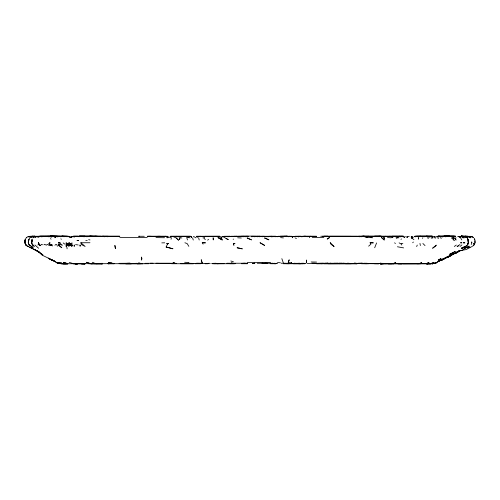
<?xml version="1.0" encoding="UTF-8"?>
<svg xmlns="http://www.w3.org/2000/svg" width="500" height="500" viewBox="0 0 500 500"><rect width="100%" height="100%" fill="white"/><g stroke="black" fill="none" stroke-linecap="round" stroke-linejoin="round"><path stroke-width="0.75" d="M453.281 239.944L453.294 237.7L452.863 238.137L453.281 239.944L454.006 239.944L454.544 240.637M52.488 245.963L51.913 245.519L51.925 244.65L49.675 244.956L48.625 243.494M26.381 237.613L25.075 239.869L25 242.938L26.088 245.338L38.894 251.931L37.456 250.969L35.269 250.113L38.775 251.8L42.925 254.95L37.45 250.969L29.806 247.175L32.45 248.731M25.081 239.881L25 242.938L25.162 239.919L25 242.913L26.088 245.338L28.306 246.762M67.112 248.844L66.9 247.206L66.081 246.144L66.175 242.862L67.787 244.031L68.963 246.019L69.75 245.106L69.094 242.844L67.787 244.031M68.963 246.019L66.175 242.862L66.781 245.144L68.963 246.019L69.094 242.844L70.662 244.05L71.862 246.094L72.613 245.094M69.75 245.106L71.862 246.094L72.013 242.831L70.662 244.05M418.462 239.269L418.575 237.712L418.406 238.35M49.675 244.956L49.887 242.425L49.381 243.531L49.675 244.956L51.913 245.519M179.862 237.662L179.644 239.544L179.862 237.662L181.881 237.969M57.337 246.294L56.956 244.838L56.056 244.312L54.906 245.244M29.2 245.069L28.3 242.856L28.444 239.694L28.325 242.938L29.2 245.069L33.112 247.506L29.525 245M28.256 240.6L28.537 239.294M171.038 239.269L171.381 237.731L165.994 236.281L148.706 236.294L153.069 236.412L149.95 236.294M288.312 262.394L289.15 259.925L288.312 262.394L293.569 263.75L304.975 263.731M192.887 237.7L192.681 238.394L193.294 240.056M187.156 237.606L187.069 236.619L186.944 238.294L187.512 239.956M466.944 245.569L461.35 248.238L465.894 246.344L467.631 244.844L468.344 242.769L468.119 239.613L467.2 237.862M467.663 244.881C468.55 242.706 468.656 239.956 467.238 237.938M468.05 243.644L468.344 242.769L467.463 244.744M471.488 243.925L471.2 244.506M374.688 247.756L376.594 242.938M416.656 246.575L417.256 245.075M197.056 236.944L197.188 236.637L197.206 237.544M166.137 247.019L172.856 248.769L166.137 247.019L167.456 244.119L168.419 243.494L166.819 243.494L167.456 244.119M468.725 246.525L468.975 245.987M474.8 243.369L473.919 245.281L472.144 246.412M231.431 263.113L231.269 263.456L232.069 262.456M392.806 237.344L392.544 236.6L392.806 237.344L390.919 237.794L387.463 237.55M451.5 238.331L451.85 237.7L452.863 238.137M428.725 237.669L428.363 238.325L427.25 237.712M412.65 236.856L413.05 237.356L412.65 236.856L411.156 236.975L411.881 238.55M431.25 238.331L431.6 237.706L432.644 238.1L433.094 237.662L432.5 236.881L427.85 236.3L414.837 236.281L426.431 236.262L429.95 236.875L426.431 236.262M438.85 237.675L438.475 238.337L437.362 237.738M461.812 236.938L463.375 237.725L463.094 238.031M473.525 245.075L475 242.856L474.956 240.6L475 242.856M66.081 246.144L66.781 245.144M25 242.913L26.088 245.331L26.5 244.906M221.506 238.025L222.256 239.969L218.012 237.656L221.506 238.025L221.988 237.512L221.488 236.912L219.644 236.625M233.162 239.394L233.475 239.056M400.994 239.394L401.45 238.919M412.7 242.75L413.375 242.044M455.656 238.263L456.106 237.794M467.856 237.625L467.506 237.981L465.737 236.531L461.019 236.275L464.644 237.838M422.344 238.319L422.912 237.75M435.994 237.656L435.525 238.113L434.487 237.744M43.956 244.812L44.5 244.281L46.35 245.162L47.325 244.381L49.112 245.387M58.431 244.8L61.819 247.719L58.95 245.7L58.431 244.8L58.975 244.275L58.644 242.319L60.362 242.806M73.994 237.281L74.944 236.444M202.981 236.831L205.406 236.319L219.587 236.269M458.994 236.725L457.631 236.644M368.631 246.169L370.938 244.131L370.1 242.763L373.219 242.856L370.1 242.763M207.631 240.144L208.581 239.338M457.038 251.775L455.6 252.969L453.806 253.438M37.825 245.037L38.7 244.312L38.319 242.694L40.144 245.706L41.594 244.288L42.531 244.788M460.05 246.431L461.938 244.9M28.081 236.881L32.931 236.269L38.856 236.275M446.75 257.225L439.481 260.812L444.119 258.863L442.5 259.806L439.487 260.819L451.65 254.881L450.238 255.938L439.487 260.819L449.075 256.619L460.231 250.594L455.819 252.956L450.769 254.694L454.031 253.637M50.85 237.144L51.581 236.594L53.956 236.425L51.212 236.869M447.3 257.087L451.65 254.881L447.075 257.169L449.062 256.6L451.65 254.881L439.4 260.731L436.569 262.6L439.387 260.712L444.019 258.831M454.294 246.488L456.3 245.05M259.488 236.838L260.138 236.369L263.163 236.275L273.081 236.744M34.294 236.806L32.794 237.875L34.137 236.819M268.312 236.856L268.931 236.425L271.613 236.287L275.925 236.3L277.219 236.819M457.419 252.069L459.256 250.869M265.338 236.85L266 236.425L271.631 236.3L268.931 236.425M56.956 236.838L57.65 236.4M262.394 236.825L263.106 236.375M459.55 250.781L460.169 250.588L455.819 252.963L459.55 250.781L462.594 250.181L459.55 250.781L455.844 252.944L460.169 250.588L455.819 252.956L459.294 250.825M245.025 236.806L247.181 236.287L242.744 236.75L245.688 236.4M310.038 236.588L309.369 236.994L309.475 237.675M451.65 254.881L446.287 257.556M459.888 244.587L457.088 246.519L458.756 245.756M455.819 252.956L459.631 250.812L466.175 249.55L471.619 246.694M455.825 252.963L460.231 250.594M50.838 245.225L51.925 244.65M51.081 236.75L54.75 236.294M247.887 236.812L248.781 236.35M27.925 236.7L26.363 237.6M443.956 258.788L439.487 260.819L444.119 258.863L440.275 260.512M328.631 236.831L329.769 236.306M450.231 255.925L447.269 257.05M448.35 256.794L448.775 256.6L446.206 257.562M442.794 236.838L444.056 236.287L455.294 236.294L438.156 236.269L455.55 236.269M60.706 236.812L61.969 236.294L67.519 236.275L38.875 236.269M439.481 260.812L442.488 259.8L439.375 260.775M442.863 236.775L444.056 236.287L454.044 236.294L442.431 236.269M55 236.819L56.3 236.294L68.913 236.719M49.169 236.806L50.469 236.287L61.688 236.331M78.475 263.738L61.975 263.744L57.569 262.431L60.637 263.581L65.481 263.744M466.194 236.844L461.119 236.262L468.7 236.663L465.425 236.275L467.762 236.331L465.425 236.275L468.706 236.669L461.15 236.269L466.819 236.356L470.906 237.681M204.194 236.781L205.406 236.319L202.188 236.506M171.806 263.712L173.244 263.163M429.975 263.738L433.438 263.212M35.144 236.406L33.85 236.887L35.144 236.469M469.269 246.425L466.331 247.387M37.744 237.319L40.263 236.438L38.131 236.863M240.044 236.75L241.406 236.287L245.738 236.506L242.844 236.262M382.4 263.45L328.156 263.738M33.681 236.594L34.594 236.287L29.356 236.55M467.069 247.113L465.281 247.869L468.669 246.637M429.544 236.794L430.938 236.344M253.938 263.263L252.731 263.644L254.819 263.294M390.525 236.737L391.95 236.281L399.762 236.35L398.319 236.275M277.113 263.269L271.744 263.712M441.156 236.806L444.056 236.287L454.744 236.506M403.281 263.75L432.188 263.731L436.688 262.669L432.106 263.731L433.325 263.344M418.044 236.838L420.75 236.281L432.381 236.262M30.906 236.756L34.544 236.275M467.056 247.969L469.981 247.119M30.838 236.794L34.475 236.281L28.819 236.4L32.962 236.262L29.375 236.756L32.962 236.262L29.356 236.337M30.894 236.731L34.475 236.281M254.106 263.269L252.731 263.644L254.713 263.181M329.588 263.556L327.3 263.231L329.588 263.556L330.794 263.231L329.588 263.556L326.506 263.219M301.381 236.806L305.106 236.275L316.575 236.275M199.431 236.694L205.406 236.319M277.294 263.281L275.906 263.644L270.419 263.263M424.425 236.794L426.519 236.262L432.281 236.269L430.213 236.788M163.875 236.806L165.994 236.281L164.55 236.575M407.1 236.794L409.231 236.269M418.65 236.8L420.75 236.281L416.456 236.275L432.281 236.262L426.544 236.256M341.8 263.225L340.438 263.562L337.05 263.256M300.556 236.275L298.512 236.769L300.556 236.275L294.938 236.294M357.8 263.256L361.606 263.2M53.994 236.775L55.4 236.444M275.844 263.738L270.25 263.7L272.169 263.2M441.987 236.756L444.056 236.287L455.469 236.269L438.125 236.269L454.019 236.363L455.481 236.831M397.556 263.75L432.188 263.731L435.825 263.238L432.106 263.731L434.075 263.281M41.875 236.731L45.875 236.275M48.206 236.788L50.469 236.287L67.519 236.262M227.644 236.762C240.75 235.938 254.169 235.837 267.325 236.75M329.588 263.556L330.825 263.288M366.675 236.719L368.75 236.262L381.562 236.275L374.531 236.306L380.219 236.262L378.794 236.256M400.412 236.744L401.931 236.412M228.3 236.594L229.862 236.275L224.169 236.294M219.05 236.344L217.45 236.65L219.725 236.275L196.462 236.281M293.581 236.756L294.906 236.519M400.387 236.806L403.363 236.269L399.062 236.269M121.237 263.494L130.094 263.256L119.062 263.331M362.912 263.25L355.631 263.444M432.5 236.881L432.944 236.812M109.663 263.519L111.944 263.2L108.212 263.569L111.2 263.306M270.225 263.65L272.975 263.212M360.694 263.431L362.05 263.212M89.963 242.738L80.862 242.744L81.469 244.625L85.156 246.45L80.862 242.744M302.125 236.7L305.106 236.275L307.956 236.675M432.106 263.731L435.831 263.244M137.2 263.288L132.088 263.5M308.606 236.444L307.156 236.637L310.856 236.275M216.031 263.244L211.663 263.506M41.031 236.75L44.662 236.281L68.975 236.275M401.206 243.425L402.856 243.519M31.319 236.681L34.6 236.287L32.25 236.363M345.6 263.294L341.163 263.512M127.1 263.375L128.431 263.225M299.194 236.275L295.581 236.663L305.106 236.275L308.019 236.744M325.194 263.25L327.413 263.244M397.65 236.269L386.019 236.269L381.569 236.725L390.538 236.269M127.025 263.544L130.094 263.256M112.956 263.25L108.012 263.706L112.713 263.431M341.431 263.3L326.694 263.25M171.15 263.387L172.6 263.263M150.894 263.444L153.069 263.281M356.356 263.256L354.094 263.231M108.131 263.744L112.625 263.438M190.725 236.281L170.456 236.281M286.181 263.35L287.65 263.256M357.156 236.287L339.806 236.275M345.494 263.75L357.169 263.731L339.719 263.725M88.669 236.331L87.231 236.412L98.056 236.281L79.175 236.275L92.387 236.275L90.806 236.256M389.631 236.319L387.463 236.444L403.288 236.262L391.863 236.269M382.475 263.631L380.306 263.756L393.969 263.75L385.925 263.731M244.956 263.244L234.025 263.244M292.688 263.412L294.862 263.3M254.35 236.412L260.219 236.475L257.131 236.275M288.806 236.812L287.512 236.3L283.956 236.281L286.931 236.262M205.156 263.7L208.05 263.6M148.763 263.744L79.394 263.656L85.156 263.75M337.556 263.263L333.913 263.269M349.069 263.238L347.038 263.244M260.144 236.262L257.244 236.394L260.019 236.275M32.25 236.388L34.6 236.287M102.369 236.281L119.8 236.306L88.931 236.319L119.675 236.269M74.912 263.681L77.819 263.556M85.062 263.431L81.337 263.544M202.262 242.763L205.356 242.838L202.262 242.763L203.125 244.131M78.544 263.544L73.438 263.738L78.494 263.738M271.044 263.263L257.244 263.269M297.844 263.325L299.925 263.238M320.981 263.275L312.225 263.35M323.363 263.263L318.106 263.35M275.925 236.3L271.794 236.462L287.512 236.3L286.325 236.287M102.425 263.306L96.556 263.538L102.425 263.619M208.769 263.488L197.194 263.394M267.369 263.256L263.012 263.337M312.231 237.425L323.862 237.425M129.194 263.387L130.638 263.344M273.881 263.3L274.681 263.275M325.969 263.244L321.512 263.25M294.994 236.344L305.106 236.275M426.55 263.75L430.869 263.619L433.694 262.581L430.7 263.65L426.55 263.75L430.869 263.688L426.488 263.75L430.869 263.581L426.488 263.75L427.869 263.75M147.45 236.319L167.744 236.306M96.475 263.712L102.463 263.538L90.85 263.369M266 236.425L270.169 236.319L271.469 236.856M161.8 242.881L164.737 242.812M75 263.744L77.812 263.744L75.094 263.731L77.425 263.663M51.856 236.363L56.188 236.269L40.169 236.269L51.844 236.256M222.519 236.363L248.512 236.281M75.531 263.7L77.606 263.656M156.681 263.319L170.431 263.288M88.681 263.75L102.306 263.631M286.181 263.244L281.106 263.244M81.444 263.45L85.062 263.387M81.337 263.569L85.062 263.5M152.381 263.256L145.1 263.312M397.587 236.369L403.363 236.269M445.337 236.337L451.85 236.469L438.056 236.262M361.419 263.369L364.394 263.312M89.388 236.287L96.456 236.281L90.069 236.269M138.544 236.275L144.294 236.275M436.875 236.306L439.575 236.262L438.231 236.281M283.35 263.744L303.069 263.712M112.581 263.356L108.256 263.356M224.156 263.663L213.738 263.719M316.531 263.7L322.119 263.631L312.2 263.225M323.888 263.725L351.244 263.731M196.475 236.35L200.925 236.306M193.388 263.7L180.625 263.694M326.694 263.538L320.831 263.325M362.9 236.319L368.75 236.262M202.262 263.25L196.475 263.275M420.562 263.694L397.8 263.738M419.075 263.7L403.606 263.725M88.6 236.275L84.887 236.306L90.894 236.262L73.494 236.256M69.225 262.356L73.631 263.744L84.8 263.725M380.081 263.694L382.256 263.681M420.581 263.712L416.962 263.744M234.094 236.325L236.919 236.306L231.125 236.306M260.138 236.369L264.569 236.344M386.019 236.269L380.144 236.262L383.844 236.788L384.206 239.969L381.575 237.594L384.206 239.969M235.331 263.712L212.375 263.731M343.331 263.263L344.269 263.256L338.938 263.225M39.031 236.281L44.506 236.262L38.981 236.275M56.3 236.294L66.106 236.337M54.812 236.325L40.931 236.681C46.638 236.075 52.531 235.863 58.194 236.75M291.875 236.275L278.075 236.281M283.281 236.281L280.194 236.294L287.494 236.269M414.975 236.262L432.431 236.275M63.494 263.756L67.588 263.744M96.731 263.75L102.319 263.738L89.406 263.5M301.369 263.263L303.706 263.25M103.863 236.281L89.425 236.244M98.162 236.281L100.938 236.281M374.487 236.262L380.331 236.294L358.587 236.256M419.356 236.269L420.712 236.269M79.269 263.756L85.2 263.731M90.887 263.756L92.331 263.75M94.494 263.744L102.481 263.738L90.794 263.756M197.194 263.488L187.862 263.256M83.781 263.731L85.119 263.731L81.4 263.744L85.025 263.744M125.562 263.75L142.819 263.756L138.525 263.025L141.55 263.575M307.156 263.419L315.163 263.3M195.031 263.725L200.8 263.712M241.4 263.725L247.188 263.712L245.9 263.2M316.594 263.75L322.388 263.738M382.362 263.731L380.156 263.731L401.912 263.738M396.838 263.75L388.131 263.75L391.681 263.756M73.562 236.269L77.838 236.262M73.469 236.269L85.113 236.262M361.306 236.262L401.769 236.287M102.456 236.269L108.131 236.275M322.406 236.275L328.15 236.269L320.744 236.244M329.625 236.275L339.619 236.275M362.1 236.262L364.325 236.262L323.881 236.287L351.069 236.337M473.625 237.613L470.656 236.356L461.112 236.269L468.631 236.55L465.425 236.275L467.762 236.363M466.962 236.262L472.088 236.688L461.163 236.269L468.706 236.669M85.775 240.613L87.231 240.613M166.819 243.494L168.419 243.494M270.487 262.6L247.113 262.525M173.325 263.412L176.219 263.406M56.869 262.775L61.95 263.75L56.806 262.731L54.212 260.988L50.044 259.231C54.494 260.887 58.181 264.456 63.344 263.744M90.9 263.744L86.294 262.281L90.9 263.744L96.606 263.738M119.744 263.744L124.812 263.744M108.231 263.738L113.369 263.738M320.806 263.725L339.781 263.731M356.987 263.738L351.312 263.506L378.819 263.762L374.4 263.75M383.862 263.75L380.306 263.756L386.006 263.75M138.956 236.25L139.481 236.25M119.838 237.431L147.225 237.444M361.431 263.75L368.556 263.756M366.587 263.719L354.438 263.3M397.644 263.744L403.369 263.75M75.094 263.731L77.869 263.738M443.775 236.269L449.556 236.281L453.162 236.85L449.556 236.281M251.462 236.281L274.769 236.3M190.506 236.269L170.369 236.306M79.25 236.262L84.956 236.275M55.613 236.294L57.55 236.337L50.263 236.269L55.938 236.287M61.844 236.262L69.231 236.519L61.844 236.262L67.481 236.394M229.762 263.694L234.312 263.706M63.425 263.738L67.681 263.75L62.025 263.719L67.681 263.75L63.594 263.725L60.294 262.869L63.4 263.738L61.537 263.219L62.925 263.544M364.225 263.256L367.206 263.269M286.9 263.3L289.075 263.312M242.775 263.263L245.669 263.275M176.219 263.312L150.175 263.275M145.106 263.581L147.281 263.594M171.919 263.725L193.487 263.744M289.119 236.294L294.738 236.681M379.506 263.594L381.675 263.612M380.138 263.681L382.438 263.694M380.363 263.706L382.494 263.719M298.694 263.731L300.656 263.744M205.263 263.719L207.925 263.738M50.256 236.269L56.044 236.331L57.175 236.875M155.963 237.606L164.537 237.731M401.444 263.706L389.619 263.5M147.319 236.256L149.425 236.281M95.275 236.256L96.656 236.275M56.112 236.269L60.231 236.312M397.55 263.656L402.088 263.706M311.144 262L316.562 262.075M196.388 263.306L199.369 263.356M316.55 236.319L303.525 236.256M233.369 263.281L226.819 263.244M367.206 237.325L372.738 237.769L368.656 236.287L362.887 236.262L367.206 237.325L362.875 236.269L372.269 236.663M382.262 263.581L380.094 263.538L382.381 263.612M286.262 263.675L289.231 263.731M141.525 263.481L138.525 263.425L141.494 263.562M380.306 263.594L382.519 263.644M366.613 263.581L362.863 263.469L366.481 263.544M380.144 236.262L383.844 236.788L384.456 238.55M90.85 263.519L96.713 263.656M50.275 236.269L54.675 236.388M380.075 263.294L385.269 263.425M155.963 263.269L158.763 263.356M362.906 263.45L365.881 263.55M461.019 236.275L465.919 236.794L460.969 236.275L465.906 236.812L464.869 236.425L461.019 236.275L464.869 236.425L466.6 237.3M277.5 262.606L280.369 262.731M273.881 263.663L275.512 263.731M63.144 236.337L61.769 236.275L66.394 236.669L63.144 236.337L64.05 236.8M184.656 262.281L188.944 262.488M467.762 236.456L465.519 236.337L468.694 236.688M354.244 263.238L355.706 263.319M237.644 237.8L241.344 238.012M294.137 263.288L305.712 263.463M426.506 236.262L431.006 236.656M31.788 237.537L30.531 237.419L29.656 238L29.162 238.969L29.588 240.044M280.575 237.606L283.425 237.925M174.044 263.281L175.494 263.456M111.031 263.219L112.469 263.412M208.769 263.225L210.219 263.425M433.881 236.681L435.4 236.906M75.588 244.587L78.188 244.963M390.438 236.575L392.4 236.863M244.344 263.269L247.188 263.712L245.794 263.319M202.981 237.925L204.062 238.094L205.306 239.737M360.075 236.806L357.287 236.337L360.331 236.319L361.6 236.8M63.55 263.688L60.912 263.231L62.919 263.594M397.406 246.769L403.619 247.887M414.244 236.594L415.556 236.838M77.9 236.5L79.169 236.744M102.475 236.363L104.619 236.781M56.8 262.744L61.969 263.75M436.6 236.494L437.906 236.756M166.812 236.762L168.375 237.587M435.031 236.775L433.831 236.513L434.319 236.95M411.825 237.025L411.319 236.656L411.394 237.656L412.688 237.944M379.062 263.356L380.456 263.681M88.669 239.631L90 239.956M245.231 263.231L247.188 263.712M58.975 244.275L62.469 245.281L58.644 242.319M262 263.219L263.031 263.538L262.512 263.156M92.263 262.281L94.194 262.906M95.481 263.325L96.769 263.744M402.65 236.675L403.469 236.95M54.219 260.988L49.756 259.244L48.375 258.119L54.206 260.994L42.287 255.219L38.056 251.45M405.544 236.656L406.375 236.938M230.844 260.963L233.544 261.919M464.869 236.444L466.594 237.306M184.9 242.769L187.169 243.575L188.825 246.337M107.494 236.663L106.594 236.312L107.75 236.8M295.306 238.012L296.431 238.469M293.3 236.319L294.606 236.856M396.206 236.6L399.038 237.8L395.988 237.688L396.956 238.519M218.012 237.656L222.256 239.969M173.325 236.681L176.206 237.969L178.475 240.138L176.206 237.969M472.531 236.825L473.125 237.231M463.156 236.875L463.894 237.237M226.131 238.556L228.306 239.662L222.519 236.419M399.119 242.856L401.206 244.081L401.812 245.056M193.438 236.356L195.975 237.856M440.3 237.681L441.375 238.325M469.131 236.706L470.531 237.825M297.681 236.4L298.375 236.825M274.562 236.425L275.212 236.844M190.094 237.994L187.694 236.438L188.663 237.362M461.938 236.744L463.375 237.725M460.531 237.7L459.069 236.681L460.531 237.7L461.769 239.925M63.163 242.919L64.844 244.156M86.487 236.481L87 236.869M254.325 236.469L254.838 236.869M83.525 236.475L84.062 236.9M411.394 237.656L413.913 239.688M265.444 263.131L265.944 263.531M394.594 242.825L395.425 243.5M251.394 236.444L251.912 236.894M34.944 245.012L38.6 248.244M257.325 236.462L257.769 236.856M422.887 243.494L425.037 245.594M38.7 244.312L40.144 245.706L38.319 242.694M50.456 238.538L51.075 239.175M60.869 238.806L61.344 239.306M453.294 237.7L454 238.456M445.475 236.581L445.756 236.912M69.094 242.844L71.862 246.094M474.2 238.544L474.875 239.887L474.212 238.894M204.112 236.912L204.506 237.488M166.812 237.125L167.131 237.925M281.844 258.65L283.288 262.781M198.612 237.744L199.206 240M419.956 243.419L420.363 245.562M291.244 262.375L291.244 263.356L291.244 262.375M191.419 236.619L191.419 237.506L191.419 236.619M471.775 242.044L471.694 243.131L471.775 242.044M141.562 257.169L141.412 260.119L141.956 258.825L141.562 257.169M306.481 260.138L306.331 262.831L306.481 260.138M31.919 239.625L31.669 242.769L32.487 245.094L31.669 242.769L31.919 239.625M31.75 242.044L31.669 242.769L32.306 239.85L31.75 242.044M80.175 245.731L80.113 246.25L80.031 244.913L80.175 245.731M213.463 238.806L213.231 239.981L213.106 237.756L213.463 238.806M74.319 245.8L74.194 246.363L74.181 244.963L74.319 245.8M55.244 237.025L54.944 237.787L55.388 236.675L55.244 237.025M292.525 237.006L292.231 237.763L292.675 236.644L292.525 237.006M436.175 245.194L435.737 245.987L432.587 248.25L436.175 245.194M35.356 236.863L34.944 237.3L37.312 236.475L35.356 236.863M71.431 236.85L71 237.3L73.544 236.306L69.7 237.306L73.544 236.306L71.431 236.85M174.213 262.688L171.838 263.706L174.213 262.688M395.712 262.688L393.181 263.562L395.712 262.688M428.9 262.544L426.362 263.65L428.9 262.544M421.688 262.738L419.256 263.587L421.688 262.738M465.412 247.969L463.175 249.494L465.412 247.969M329.406 237.644L327.238 239.019L329.406 237.644M440.95 258.644L438.256 260.075L440.95 258.644M455.188 251.544L449.637 254.306L455.188 251.544M464.231 247.131L461.475 248.431L465.881 246.381L464.231 247.131M474.569 243.506L473.656 243.588L474.569 243.506M444.056 236.287L442.031 236.781L444.081 236.294M434.444 263.2L432.2 263.738L435.831 263.238L432.188 263.731L434.438 263.2M447.869 256.994L447.075 257.169L447.869 256.994M282.712 236.381L281.119 236.675L283.412 236.269L282.712 236.381M234.169 243.331L233.381 243.469L233.881 245.156L233.381 243.469L235.019 243.506L234.169 243.331M78.625 240.6L77.106 240.6L78.625 240.6M464.269 242.725L463.269 242.825L464.862 242.862L464.269 242.725M461.356 242.731L460.475 242.819L461.875 242.806L461.356 242.731M158.287 236.312L155.963 236.4L160.381 236.319L158.287 236.312M449.594 236.269L445.494 236.35L449.594 236.269M141.456 263.681L137.131 263.744L141.456 263.681M430.85 263.712L429.387 263.731L430.85 263.712M77.638 263.719L75.581 263.738L77.625 263.719M84.838 263.725L81.356 263.738L84.838 263.725M465.456 236.262L461.169 236.262L465.481 236.275M131.356 263.738L125.481 263.738L131.312 263.738M85.025 236.275L79.269 236.262L84.975 236.287M102.431 263.75L98.144 263.463L102.431 263.75M85.281 263.675L81.531 263.575L85.281 263.675M218.125 263.738L213.787 263.306L218.125 263.738M237.05 236.625L233.994 236.319L237.05 236.625M114.038 263.762L108.55 262.562L114.038 263.762M451.319 236.694L448.194 236.269L451.319 236.694M381.675 263.419L380.387 263.194L381.675 263.463M239.844 248.3L237.075 247.775L242.338 248.85L239.844 248.3M176.938 236.494L176.131 236.287L178.294 236.856L176.938 236.494M67.806 263.75L63.487 262.312L67.806 263.75M37.456 250.969L35.175 250.169L37.444 250.975M251.4 239.862L247.181 238L251.4 239.862M268.812 239.788L264.6 238L268.812 239.788M264.625 245.419L260.113 242.775L264.625 245.419M39.325 252.344L38.075 251.431L39.325 252.344M334.006 246.494L330.956 244.25L330.188 242.587L334.006 246.494M34.169 246.363L32.631 244.644L34.169 246.363M202.219 262.669L201.45 261.856L201.275 259.706L202.219 262.669M455.375 238.837L454.669 237.812L456.062 240.075L455.375 238.837M407.15 237.031L407.169 237.525L407.15 237.031M404.263 237.031L404.113 236.756L404.269 237.55L404.263 237.031M115.412 248.556L114.9 245.512L115.412 248.556M468.212 240.6L468.106 239.631L468.25 242.044L468.212 240.6"/></g></svg>
